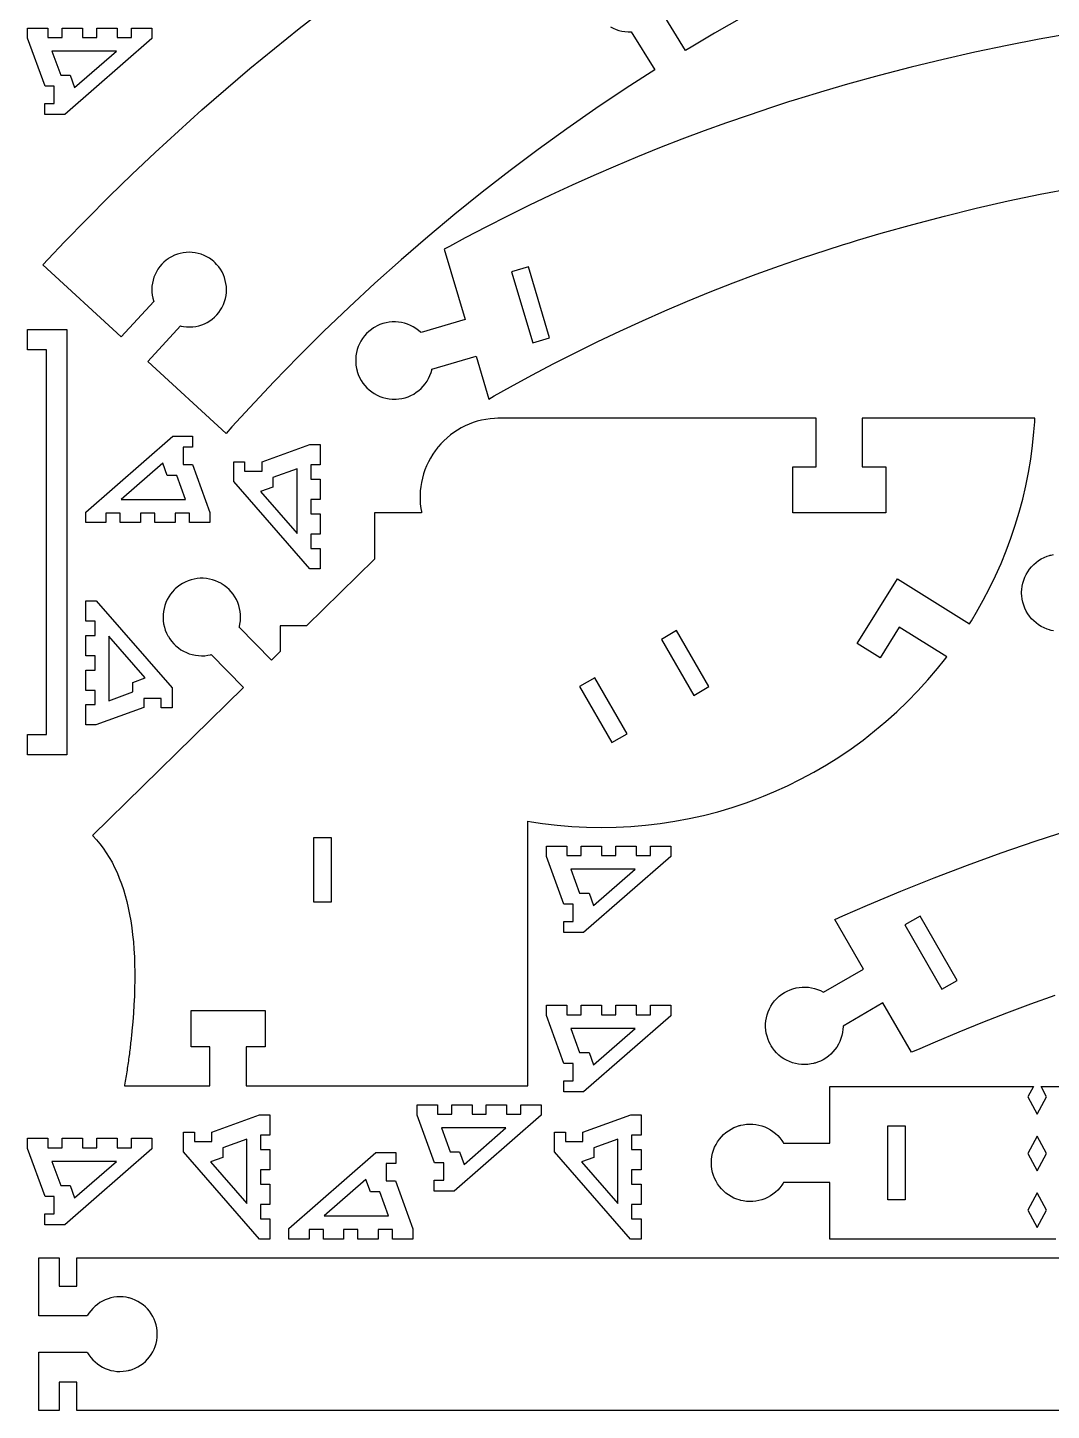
# Model space of a CAD drawing. Extents: x 0 to 398, y 0 to 295.
# Drawn here: x 0 to 108.5, y 0.3 to 146.8 of the extents above; entities that cross this region are included whole.
import ezdxf

# ---------------------------------------------------------------- set-up
doc = ezdxf.new("R2010")
doc.units = 0
doc.layers.get('0').update_dxf_attribs({"linetype": 'CONTINUOUS'})

msp = doc.modelspace()

# ---------------------------------------------------------------- linework, layer by layer
at = {"color": 0}
for points in [[(61.7654, 146.846), (62.0483, 146.696), (62.3435, 146.568), (62.6493, 146.464), (62.9646, 146.386), (63.2878, 146.333), (63.6178, 146.307), (63.8693, 146.304), (63.9531, 146.308), (66.4503, 142.289), (65.6604, 141.788), (63.3085, 140.26), (60.2042, 138.177), (57.1376, 136.042), (54.1099, 133.855), (51.1213, 131.617), (48.1726, 129.328), (45.2646, 126.988), (42.3976, 124.598), (39.5726, 122.159), (36.79, 119.671), (34.0506, 117.135), (31.3549, 114.552), (28.7036, 111.921), (26.0974, 109.244), (23.5368, 106.52), (21.6451, 104.449), (21.0226, 103.751), (12.7261, 111.379), (16.1906, 115.147), (16.2719, 115.128), (16.5196, 115.083), (16.8485, 115.047), (17.176, 115.038), (17.5003, 115.057), (17.8201, 115.102), (18.1339, 115.172), (18.44, 115.267), (18.7369, 115.387), (19.0233, 115.53), (19.2976, 115.696), (19.5583, 115.884), (19.8039, 116.094), (20.0328, 116.325), (20.2435, 116.576), (20.4346, 116.846), (20.565, 117.061), (20.6044, 117.135), (20.6437, 117.209), (20.7494, 117.437), (20.8669, 117.747), (20.9574, 118.061), (21.021, 118.38), (21.0581, 118.701), (21.0687, 119.022), (21.0533, 119.342), (21.0122, 119.66), (20.9457, 119.973), (20.8539, 120.28), (20.7374, 120.58), (20.596, 120.87), (20.4303, 121.15), (20.2406, 121.417), (20.0271, 121.67), (19.8517, 121.85), (19.79, 121.907), (19.7283, 121.963), (19.5339, 122.123), (19.264, 122.315), (18.9821, 122.481), (18.6896, 122.623), (18.3885, 122.739), (18.0801, 122.83), (17.7663, 122.896), (17.4486, 122.936), (17.1288, 122.95), (16.8083, 122.939), (16.489, 122.901), (16.1724, 122.837), (15.8603, 122.747), (15.5542, 122.631), (15.2557, 122.488), (15.0369, 122.363), (14.9667, 122.318), (14.8964, 122.273), (14.6929, 122.124), (14.4397, 121.911), (14.2075, 121.68), (13.9969, 121.433), (13.8085, 121.171), (13.6428, 120.895), (13.5003, 120.608), (13.3817, 120.31), (13.2875, 120.004), (13.2182, 119.691), (13.1743, 119.373), (13.1565, 119.05), (13.1652, 118.726), (13.201, 118.4), (13.2645, 118.075), (13.33, 117.832), (13.3563, 117.753), (9.89188, 113.984), (1.59576, 121.612), (2.1709, 122.228), (3.91319, 124.061), (6.26232, 126.476), (8.64264, 128.858), (11.0538, 131.205), (13.4954, 133.518), (15.9671, 135.796), (18.4685, 138.039), (20.9993, 140.247), (23.5587, 142.419), (26.1469, 144.557), (28.7632, 146.657), (31.4072, 148.722)], [(75.889, 147.936), (72.7915, 146.154), (70.4846, 144.785), (69.7207, 144.319), (67.2235, 148.34)], [(110.597, 146.144), (107.182, 145.531), (103.776, 144.865), (100.378, 144.147), (96.989, 143.376), (93.6101, 142.554), (90.2415, 141.679), (86.884, 140.753), (84.3728, 140.024), (83.5382, 139.772), (81.2339, 139.065), (80.6315, 138.877), (78.8292, 138.296), (76.4346, 137.497), (74.0508, 136.668), (71.6778, 135.81), (69.3161, 134.923), (66.9657, 134.007), (64.6271, 133.062), (62.3004, 132.088), (59.9858, 131.085), (57.6839, 130.054), (55.3946, 128.994), (53.1185, 127.906), (50.8556, 126.79), (48.6061, 125.646), (46.3706, 124.473), (44.7026, 123.576), (44.1492, 123.273), (46.361, 115.841), (46.361, 115.841), (41.6826, 114.449), (41.6201, 114.508), (41.4229, 114.677), (41.1485, 114.88), (40.8613, 115.058), (40.5626, 115.21), (40.2544, 115.337), (39.9385, 115.437), (39.6164, 115.512), (39.2896, 115.56), (38.96, 115.583), (38.6293, 115.578), (38.299, 115.547), (37.9711, 115.488), (37.6471, 115.403), (37.3285, 115.29), (37.0172, 115.15), (36.7888, 115.028), (36.715, 114.983), (36.6414, 114.938), (36.4278, 114.79), (36.1611, 114.577), (35.9157, 114.345), (35.6919, 114.095), (35.4906, 113.83), (35.3121, 113.55), (35.1572, 113.258), (35.0267, 112.955), (34.9208, 112.642), (34.8403, 112.321), (34.7858, 111.994), (34.7579, 111.662), (34.7574, 111.327), (34.7846, 110.99), (34.8401, 110.653), (34.9003, 110.401), (34.9249, 110.318), (34.9494, 110.235), (35.0372, 109.991), (35.1749, 109.679), (35.3362, 109.382), (35.52, 109.102), (35.7247, 108.839), (35.9493, 108.595), (36.1921, 108.37), (36.4518, 108.166), (36.7271, 107.983), (37.0165, 107.823), (37.3187, 107.687), (37.6325, 107.575), (37.9563, 107.488), (38.2888, 107.428), (38.6285, 107.396), (38.8878, 107.389), (38.9742, 107.391), (39.0604, 107.394), (39.319, 107.416), (39.6563, 107.469), (39.9844, 107.549), (40.3025, 107.655), (40.6089, 107.785), (40.9025, 107.94), (41.1819, 108.117), (41.4458, 108.315), (41.6929, 108.534), (41.9218, 108.773), (42.1312, 109.03), (42.3201, 109.305), (42.4868, 109.596), (42.6301, 109.902), (42.7487, 110.222), (42.8219, 110.471), (42.8415, 110.555), (47.5199, 111.947), (48.8713, 107.406), (49.4375, 107.731), (51.1453, 108.688), (53.4362, 109.938), (55.7436, 111.155), (58.0672, 112.34), (60.4065, 113.492), (62.7613, 114.611), (65.1311, 115.698), (67.5157, 116.751), (69.9147, 117.771), (72.3276, 118.758), (74.7544, 119.712), (77.1944, 120.631), (79.6476, 121.517), (82.1133, 122.369), (84.5915, 123.187), (86.4578, 123.779), (87.0817, 123.97), (87.9147, 124.226), (90.4224, 124.966), (93.7758, 125.905), (97.141, 126.789), (100.517, 127.616), (103.904, 128.387), (107.3, 129.101), (110.706, 129.759)], [(108.688, 82.8467), (108.434, 82.9006), (108.351, 82.9231), (108.268, 82.9456), (108.022, 83.0272), (107.707, 83.1567), (107.407, 83.3101), (107.123, 83.4862), (106.855, 83.6839), (106.606, 83.9014), (106.375, 84.1376), (106.165, 84.3914), (105.975, 84.661), (105.807, 84.9454), (105.663, 85.2432), (105.542, 85.5529), (105.447, 85.8735), (105.377, 86.2033), (105.334, 86.5414), (105.32, 86.7999), (105.32, 86.886), (105.32, 86.9722), (105.334, 87.2307), (105.377, 87.5686), (105.447, 87.8985), (105.542, 88.219), (105.663, 88.5287), (105.807, 88.8265), (105.975, 89.1108), (106.165, 89.3806), (106.375, 89.6342), (106.606, 89.8706), (106.855, 90.0881), (107.123, 90.2857), (107.407, 90.4618), (107.707, 90.6153), (108.022, 90.7447), (108.268, 90.8264), (108.351, 90.8489), (108.434, 90.8714), (108.688, 90.9253)], [(108.839, 44.2019), (106.276, 43.2828), (103.724, 42.3308), (101.186, 41.3461), (98.6596, 40.3289), (96.1465, 39.279), (94.2701, 38.4715), (93.6471, 38.1969), (90.6272, 43.424), (86.4001, 40.9819), (86.3996, 40.8958), (86.3837, 40.6374), (86.3392, 40.2997), (86.2678, 39.9703), (86.1703, 39.6503), (86.0478, 39.3413), (85.9013, 39.0443), (85.7319, 38.761), (85.5407, 38.4924), (85.3286, 38.24), (85.0967, 38.0051), (84.846, 37.789), (84.5774, 37.5931), (84.2919, 37.4185), (83.991, 37.2668), (83.6751, 37.1392), (83.429, 37.059), (83.3457, 37.0369), (83.2624, 37.015), (83.0089, 36.9626), (82.6713, 36.9172), (82.3346, 36.8999), (82.0003, 36.9103), (81.6699, 36.9475), (81.345, 37.0111), (81.0272, 37.1004), (80.7179, 37.2146), (80.4187, 37.3532), (80.1314, 37.5157), (79.8571, 37.7011), (79.5978, 37.909), (79.3546, 38.1386), (79.1293, 38.3894), (78.9235, 38.6608), (78.7818, 38.8775), (78.7386, 38.9521), (78.6956, 39.0268), (78.5786, 39.2578), (78.4464, 39.5717), (78.3415, 39.8921), (78.264, 40.2174), (78.2136, 40.546), (78.1899, 40.8763), (78.1928, 41.2064), (78.2221, 41.5347), (78.2775, 41.8597), (78.359, 42.1796), (78.4662, 42.4928), (78.5989, 42.7976), (78.7569, 43.0925), (78.9401, 43.3756), (79.1481, 43.6451), (79.3201, 43.8387), (79.3808, 43.8999), (79.4415, 43.961), (79.6339, 44.1343), (79.9022, 44.344), (80.184, 44.5292), (80.4776, 44.6892), (80.7817, 44.8239), (81.094, 44.9333), (81.4135, 45.0168), (81.7381, 45.0746), (82.0663, 45.1061), (82.3964, 45.1113), (82.7267, 45.0897), (83.0556, 45.0414), (83.3814, 44.9661), (83.7026, 44.8635), (84.0174, 44.7333), (84.2492, 44.6181), (84.3242, 44.5754), (88.5511, 47.0175), (85.5233, 52.2583), (86.39, 52.6482), (89.0032, 53.789), (92.5074, 55.2611), (96.035, 56.6744), (99.5856, 58.0287), (103.158, 59.3236), (106.752, 60.5588), (110.367, 61.734)], [(108.943, 18.419), (84.9807, 18.419), (84.9807, 24.419), (80.099, 24.419), (80.0554, 24.3447), (79.9124, 24.1289), (79.7049, 23.8587), (79.4782, 23.6092), (79.2338, 23.381), (78.9731, 23.1746), (78.6978, 22.9908), (78.4093, 22.8301), (78.1094, 22.6932), (77.7994, 22.5808), (77.4811, 22.4935), (77.1558, 22.4318), (76.8253, 22.3964), (76.491, 22.3881), (76.1543, 22.4072), (75.8171, 22.4547), (75.5637, 22.5086), (75.4807, 22.5311), (75.3975, 22.5536), (75.1518, 22.6353), (74.8368, 22.7647), (74.5365, 22.9182), (74.2522, 23.0943), (73.9849, 23.2919), (73.7354, 23.5094), (73.5049, 23.7458), (73.2942, 23.9994), (73.1046, 24.2692), (72.9368, 24.5535), (72.7922, 24.8513), (72.6715, 25.161), (72.576, 25.4815), (72.5064, 25.8114), (72.4639, 26.1494), (72.4496, 26.4079), (72.4496, 26.494), (72.4496, 26.5803), (72.4639, 26.8388), (72.5064, 27.1767), (72.576, 27.5065), (72.6715, 27.8271), (72.7922, 28.1369), (72.9368, 28.4346), (73.1046, 28.719), (73.2942, 28.9886), (73.5049, 29.2424), (73.7354, 29.4786), (73.9849, 29.6961), (74.2522, 29.8938), (74.5365, 30.0699), (74.8368, 30.2233), (75.1518, 30.3528), (75.3975, 30.4344), (75.4807, 30.4569), (75.5637, 30.4794), (75.8171, 30.5333), (76.1543, 30.5808), (76.491, 30.6), (76.8253, 30.5917), (77.1558, 30.5564), (77.4811, 30.4947), (77.7994, 30.4074), (78.1094, 30.2949), (78.4093, 30.1581), (78.6978, 29.9974), (78.9731, 29.8135), (79.2338, 29.6071), (79.4782, 29.3789), (79.7049, 29.1293), (79.9124, 28.8592), (80.0554, 28.6433), (80.099, 28.569), (84.9807, 28.569), (84.9807, 34.569), (106.565, 34.569), (105.973, 33.4743), (106.969, 31.6319), (107.965, 33.4743), (107.373, 34.569), (112.565, 34.569)], [(209.693, 0.26899), (5.19797, 0.26899), (5.19797, 3.26899), (3.34799, 3.26899), (3.34799, 0.26899), (1.19797, 0.26899), (1.19797, 6.419), (6.31679, 6.419), (6.35747, 6.34586), (6.49208, 6.13325), (6.68821, 5.86664), (6.90365, 5.6199), (7.13683, 5.39372), (7.38624, 5.18858), (7.65044, 5.00532), (7.92779, 4.84451), (8.21685, 4.70676), (8.51606, 4.59283), (8.82394, 4.50325), (9.13894, 4.43875), (9.45953, 4.39996), (9.78418, 4.38753), (10.1114, 4.40213), (10.4396, 4.44433), (10.6864, 4.49382), (10.7674, 4.51486), (10.8484, 4.53592), (11.0881, 4.61274), (11.3954, 4.73557), (11.6884, 4.88206), (11.9659, 5.05089), (12.2272, 5.24078), (12.4709, 5.45042), (12.6963, 5.67844), (12.9023, 5.92361), (13.0878, 6.18457), (13.2518, 6.46001), (13.3934, 6.74869), (13.5116, 7.04921), (13.6052, 7.36035), (13.6733, 7.68072), (13.715, 8.009), (13.7291, 8.26025), (13.7291, 8.34397), (13.7291, 8.42774), (13.715, 8.67899), (13.6733, 9.00732), (13.6052, 9.32769), (13.5116, 9.63878), (13.3934, 9.93935), (13.2518, 10.228), (13.0878, 10.5035), (12.9023, 10.7644), (12.6963, 11.0096), (12.4709, 11.2376), (12.2272, 11.4473), (11.9659, 11.6372), (11.6884, 11.806), (11.3954, 11.9525), (11.0881, 12.0753), (10.8484, 12.1521), (10.7674, 12.1731), (10.6864, 12.1942), (10.4396, 12.2437), (10.1114, 12.2859), (9.78418, 12.3005), (9.45953, 12.2881), (9.13894, 12.2493), (8.82394, 12.1848), (8.51606, 12.0952), (8.21685, 11.9812), (7.92779, 11.8435), (7.65044, 11.6827), (7.38624, 11.4995), (7.13683, 11.2943), (6.90365, 11.0681), (6.68821, 10.8214), (6.49208, 10.5548), (6.35753, 10.3422), (6.31679, 10.269), (1.19797, 10.269), (1.19797, 16.419), (1.19797, 16.419), (3.34799, 16.419), (3.34799, 13.419), (5.19797, 13.419), (5.19797, 16.419), (209.693, 16.419)]]:
    msp.add_lwpolyline(points, dxfattribs=at)
for points in [[(11, 146.708), (13.15, 146.708), (13.15, 145.599), (3.92296, 137.558), (1.81988, 137.558), (1.81988, 138.708), (2.81988, 138.708), (2.81988, 140.558), (1.84233, 140.558), (0, 145.621), (0, 146.708), (2.15001, 146.708), (2.15001, 145.708), (3.66667, 145.708), (3.66667, 146.708), (5.81668, 146.708), (5.81668, 145.708), (7.33333, 145.708), (7.33333, 146.708), (9.48335, 146.708), (9.48335, 145.708), (11, 145.708), (11, 146.708)], [(4.97721, 140.4), (9.40429, 144.258), (2.57081, 144.258), (3.49892, 141.708), (4.50119, 141.708), (4.97721, 140.4)], [(53.5194, 113.348), (55.2926, 113.876), (53.0535, 121.4), (51.2803, 120.872), (53.5194, 113.348)], [(4.15001, 69.7125), (0, 69.7125), (0, 71.8625), (2, 71.8625), (2, 112.608), (0, 112.608), (0, 114.757), (2, 114.757), (2, 114.758), (2, 114.757), (2, 114.758), (4.15001, 114.758), (4.15001, 69.7125)], [(10.2649, 34.6383), (19.3172, 34.6383), (19.3172, 38.7883), (17.3172, 38.7883), (17.3172, 42.6383), (25.1672, 42.6383), (25.1672, 38.7883), (23.1672, 38.7883), (23.1672, 34.6383), (52.9828, 34.6383), (52.9828, 62.6961), (53.3706, 62.6288), (54.5383, 62.4532), (56.0979, 62.264), (57.6604, 62.1285), (59.2244, 62.0464), (60.7885, 62.0178), (62.3514, 62.0422), (63.9115, 62.1199), (65.4678, 62.2503), (67.0186, 62.4335), (68.5628, 62.6694), (70.099, 62.9581), (71.6257, 63.2989), (73.1417, 63.6919), (74.6456, 64.1372), (76.1358, 64.6343), (77.245, 65.0399), (77.6114, 65.1833), (77.9778, 65.3269), (79.0672, 65.7825), (80.4988, 66.4299), (81.905, 67.1246), (83.2846, 67.8657), (84.6367, 68.6525), (85.9601, 69.484), (87.2538, 70.3597), (88.5165, 71.2785), (89.7474, 72.2397), (90.9451, 73.2425), (92.1088, 74.286), (93.2372, 75.3693), (94.3294, 76.4917), (95.3842, 77.6525), (96.4004, 78.8506), (97.1383, 79.7726), (97.3772, 80.0853), (92.3326, 83.2318), (90.319, 80.0035), (87.9008, 81.5118), (92.1676, 88.3525), (99.8039, 83.5894), (99.9961, 83.8965), (100.554, 84.8301), (101.262, 86.0915), (101.93, 87.3726), (102.557, 88.6726), (103.142, 89.9903), (103.685, 91.3247), (104.185, 92.6749), (104.643, 94.0397), (105.058, 95.4182), (105.43, 96.8093), (105.758, 98.2121), (106.042, 99.6254), (106.282, 101.048), (106.477, 102.48), (106.628, 103.919), (106.712, 105.003), (106.733, 105.365), (88.4139, 105.365), (88.4139, 100.215), (90.9139, 100.215), (90.9139, 95.3649), (81.0639, 95.3649), (81.0639, 100.215), (83.5639, 100.215), (83.5639, 105.365), (49.935, 105.365), (49.8179, 105.365), (49.4671, 105.352), (49.0032, 105.313), (48.5444, 105.248), (48.0915, 105.159), (47.6456, 105.045), (47.2074, 104.907), (46.7782, 104.746), (46.3586, 104.561), (45.9499, 104.354), (45.5529, 104.124), (45.1686, 103.873), (44.7978, 103.6), (44.4417, 103.306), (44.101, 102.992), (43.7768, 102.658), (43.5442, 102.395), (43.47, 102.305), (43.3958, 102.214), (43.1835, 101.935), (42.9196, 101.551), (42.6785, 101.155), (42.4606, 100.748), (42.2658, 100.331), (42.0947, 99.9051), (41.9475, 99.4708), (41.8244, 99.0293), (41.7257, 98.5818), (41.6517, 98.1292), (41.6024, 97.6725), (41.5783, 97.2129), (41.5796, 96.7512), (41.6065, 96.2888), (41.6594, 95.8263), (41.7154, 95.4796), (41.7385, 95.3649), (36.7554, 95.3649), (36.7554, 90.4306), (29.5496, 83.3822), (26.7554, 83.3822), (26.7554, 80.649), (25.8274, 79.7413), (22.4138, 83.2311), (22.4365, 83.3142), (22.4907, 83.5674), (22.5388, 83.9046), (22.5586, 84.2411), (22.5508, 84.5756), (22.5161, 84.9061), (22.455, 85.2315), (22.3682, 85.55), (22.2564, 85.8601), (22.12, 86.1603), (21.9599, 86.4489), (21.7765, 86.7246), (21.5706, 86.9856), (21.3428, 87.2306), (21.0936, 87.4576), (20.8239, 87.6656), (20.6083, 87.809), (20.534, 87.8526), (20.4599, 87.8964), (20.2297, 88.015), (19.9168, 88.1496), (19.5972, 88.2569), (19.2724, 88.3369), (18.9442, 88.39), (18.6142, 88.4161), (18.284, 88.4158), (17.9556, 88.389), (17.6301, 88.3361), (17.3096, 88.2571), (16.9956, 88.1522), (16.6897, 88.0218), (16.3937, 87.8661), (16.1093, 87.6851), (15.8379, 87.4792), (15.6431, 87.3088), (15.5815, 87.2485), (15.5199, 87.1882), (15.3451, 86.9972), (15.1333, 86.7304), (14.9461, 86.4501), (14.7839, 86.1576), (14.6468, 85.8547), (14.535, 85.5432), (14.449, 85.2244), (14.3889, 84.9003), (14.3547, 84.5724), (14.3471, 84.2424), (14.3661, 83.9118), (14.4118, 83.5825), (14.4846, 83.2561), (14.5849, 82.9342), (14.7125, 82.6185), (14.8261, 82.3857), (14.8681, 82.3106), (14.9101, 82.2353), (15.0488, 82.0167), (15.2507, 81.7424), (15.4722, 81.4883), (15.7121, 81.2551), (15.9685, 81.0435), (16.24, 80.854), (16.525, 80.6875), (16.8221, 80.5446), (17.1297, 80.426), (17.4463, 80.3321), (17.7701, 80.2639), (18.1, 80.2218), (18.434, 80.2067), (18.771, 80.219), (19.1092, 80.2597), (19.3635, 80.3083), (19.4471, 80.3292), (22.8606, 76.8393), (6.85667, 61.185), (6.86361, 61.1778), (6.86529, 61.1761), (6.87571, 61.1653), (6.87739, 61.1635), (6.87913, 61.1618), (6.88954, 61.1511), (6.89122, 61.1493), (6.90164, 61.1385), (6.90332, 61.1367), (6.90506, 61.135), (6.90853, 61.1314), (7.29254, 60.7146), (7.65799, 60.2772), (8.0051, 59.8196), (8.33404, 59.3419), (8.64497, 58.8443), (8.93799, 58.3271), (9.21337, 57.7901), (9.47125, 57.234), (9.71175, 56.6587), (9.93506, 56.0644), (10.1414, 55.4514), (10.3309, 54.8199), (10.5036, 54.1699), (10.6599, 53.5015), (10.7999, 52.8154), (10.9237, 52.1113), (11.0314, 51.3896), (11.1233, 50.6504), (11.1996, 49.894), (11.2604, 49.1206), (11.3058, 48.3301), (11.336, 47.5231), (11.3512, 46.6994), (11.3517, 45.8594), (11.3374, 45.0033), (11.3087, 44.1314), (11.2656, 43.2436), (11.2083, 42.3403), (11.1371, 41.4215), (11.052, 40.4875), (11.0339, 40.3038), (11.0151, 40.1194), (10.9959, 39.9346), (10.9762, 39.749), (10.9559, 39.5631), (10.9351, 39.3764), (10.9138, 39.1892), (10.8919, 39.0014), (10.8696, 38.8131), (10.8467, 38.6242), (10.8232, 38.4346), (10.7993, 38.2446), (10.7748, 38.0539), (10.7499, 37.8626), (10.7244, 37.6708), (10.6983, 37.4785), (10.6718, 37.2856), (10.6448, 37.0921), (10.6172, 36.8981), (10.589, 36.7033), (10.5604, 36.5082), (10.5313, 36.3124), (10.5016, 36.1161), (10.4715, 35.9192), (10.4408, 35.7217), (10.4095, 35.5236), (10.3778, 35.325), (10.3455, 35.1258), (10.3128, 34.9261), (10.2795, 34.7257), (10.278, 34.7169), (10.2775, 34.714), (10.2765, 34.7082), (10.276, 34.7054), (10.2751, 34.6994), (10.2746, 34.6967), (10.2741, 34.6937), (10.2737, 34.6907), (10.2732, 34.6879), (10.2722, 34.6821), (10.2717, 34.6792), (10.2707, 34.6733), (10.2702, 34.6704), (10.2693, 34.6646), (10.2688, 34.6617), (10.2678, 34.6558), (10.2673, 34.6529), (10.2658, 34.6442), (10.2653, 34.6412), (10.2649, 34.6383)], [(8.30003, 94.3125), (6.15001, 94.3125), (6.15001, 95.4215), (15.3771, 103.462), (17.4801, 103.462), (17.4801, 102.313), (16.4801, 102.313), (16.4801, 100.462), (17.4576, 100.462), (19.3, 95.4007), (19.3, 94.3125), (17.15, 94.3125), (17.15, 95.3125), (15.6333, 95.3125), (15.6333, 94.3125), (13.4833, 94.3125), (13.4833, 95.3125), (11.9667, 95.3125), (11.9667, 94.3125), (9.81668, 94.3125), (9.81668, 95.3125), (8.30003, 95.3125), (8.30003, 94.3125)], [(30.9935, 91.5826), (30.9935, 89.4326), (29.8843, 89.4326), (21.8435, 98.6597), (21.8435, 100.763), (22.9935, 100.763), (22.9935, 99.7628), (24.8435, 99.7628), (24.8435, 100.74), (29.9053, 102.583), (30.9935, 102.583), (30.9935, 100.433), (29.9935, 100.433), (29.9935, 98.916), (30.9935, 98.916), (30.9935, 96.766), (29.9935, 96.766), (29.9935, 95.2493), (30.9935, 95.2493), (30.9935, 93.0993), (29.9935, 93.0993), (29.9935, 91.5826), (30.9935, 91.5826)], [(14.3228, 100.62), (9.89572, 96.7624), (16.7292, 96.7624), (15.8011, 99.3125), (14.7989, 99.3125), (14.3228, 100.62)], [(24.6856, 97.6054), (28.5435, 93.1783), (28.5435, 100.012), (25.9935, 99.0837), (25.9935, 98.0815), (24.6856, 97.6054)], [(6.15001, 83.8785), (6.15001, 86.0285), (7.25911, 86.0285), (15.3, 76.8014), (15.3, 74.6982), (14.15, 74.6982), (14.15, 75.6982), (12.3, 75.6982), (12.3, 74.7207), (7.23822, 72.8785), (6.15001, 72.8785), (6.15001, 75.0283), (7.15001, 75.0283), (7.15001, 76.5451), (6.15001, 76.5451), (6.15001, 78.6951), (7.15001, 78.6951), (7.15001, 80.2118), (6.15001, 80.2118), (6.15001, 82.3618), (7.15001, 82.3618), (7.15001, 83.8785), (6.15001, 83.8785)], [(12.458, 77.8557), (8.60004, 82.2826), (8.60004, 75.4492), (11.15, 76.3774), (11.15, 77.3796), (12.458, 77.8557)], [(72.1761, 76.9421), (68.7494, 82.8733), (67.1476, 81.9479), (70.5743, 76.0167), (72.1761, 76.9421)], [(61.9154, 71.0142), (63.5174, 71.9396), (60.0907, 77.8708), (58.4887, 76.9454), (61.9154, 71.0142)], [(30.3112, 60.9628), (32.1614, 60.9628), (32.1614, 54.1129), (30.3112, 54.1129), (30.3112, 60.9628)], [(65.9829, 60.0453), (68.1329, 60.0453), (68.1329, 58.9361), (58.9057, 50.8953), (56.8026, 50.8953), (56.8026, 52.0453), (57.8026, 52.0453), (57.8026, 53.8953), (56.8251, 53.8953), (54.9828, 58.9571), (54.9828, 60.0453), (57.1328, 60.0453), (57.1328, 59.0453), (58.6494, 59.0453), (58.6494, 60.0453), (60.7994, 60.0453), (60.7994, 59.0453), (62.3163, 59.0453), (62.3163, 60.0453), (64.4661, 60.0453), (64.4661, 59.0453), (65.9829, 59.0453), (65.9829, 60.0453)], [(59.96, 53.7374), (64.3871, 57.5953), (57.5536, 57.5953), (58.4817, 55.0453), (59.484, 55.0453), (59.96, 53.7374)], [(92.9508, 51.6958), (96.8778, 44.8987), (98.4797, 45.8242), (94.5528, 52.6213), (92.9508, 51.6958)], [(65.9829, 43.1788), (68.1329, 43.1788), (68.1329, 42.0696), (58.9057, 34.0288), (56.8026, 34.0288), (56.8026, 35.1788), (57.8026, 35.1788), (57.8026, 37.0288), (56.8251, 37.0288), (54.9828, 42.0906), (54.9828, 43.1788), (57.1328, 43.1788), (57.1328, 42.1788), (58.6494, 42.1788), (58.6494, 43.1788), (60.7994, 43.1788), (60.7994, 42.1788), (62.3163, 42.1788), (62.3163, 43.1788), (64.4661, 43.1788), (64.4661, 42.1788), (65.9829, 42.1788), (65.9829, 43.1788)], [(59.96, 36.8708), (64.3871, 40.7287), (57.5536, 40.7287), (58.4817, 38.1788), (59.484, 38.1788), (59.96, 36.8708)], [(52.2676, 32.6383), (54.4176, 32.6383), (54.4176, 31.5293), (45.1906, 23.4883), (43.0875, 23.4883), (43.0875, 24.6383), (44.0875, 24.6383), (44.0875, 26.4883), (43.11, 26.4883), (41.2676, 31.5501), (41.2676, 32.6383), (43.4176, 32.6383), (43.4176, 31.6383), (44.9343, 31.6383), (44.9343, 32.6383), (47.0843, 32.6383), (47.0843, 31.6383), (48.601, 31.6383), (48.601, 32.6383), (50.751, 32.6383), (50.751, 31.6383), (52.2676, 31.6383), (52.2676, 32.6383)], [(25.6649, 20.569), (25.6649, 18.419), (24.5557, 18.419), (16.5149, 27.6461), (16.5149, 29.7492), (17.6649, 29.7492), (17.6649, 28.7492), (19.5149, 28.7492), (19.5149, 29.7267), (24.5767, 31.569), (25.6649, 31.569), (25.6649, 29.419), (24.6649, 29.419), (24.6649, 27.9024), (25.6649, 27.9024), (25.6649, 25.7524), (24.6649, 25.7524), (24.6649, 24.2357), (25.6649, 24.2357), (25.6649, 22.0857), (24.6649, 22.0857), (24.6649, 20.569), (25.6649, 20.569)], [(64.9908, 20.569), (64.9908, 18.419), (63.8817, 18.419), (55.8408, 27.6461), (55.8408, 29.7492), (56.9908, 29.7492), (56.9908, 28.7492), (58.8408, 28.7492), (58.8408, 29.7267), (63.9025, 31.569), (64.9908, 31.569), (64.9908, 29.419), (63.9908, 29.419), (63.9908, 27.9024), (64.9908, 27.9024), (64.9908, 25.7524), (63.9908, 25.7524), (63.9908, 24.2357), (64.9908, 24.2357), (64.9908, 22.0857), (63.9908, 22.0857), (63.9908, 20.569), (64.9908, 20.569)], [(46.2449, 26.3304), (50.6719, 30.1883), (43.8385, 30.1883), (44.7665, 27.6383), (45.7688, 27.6383), (46.2449, 26.3304)], [(91.1307, 30.419), (92.9807, 30.419), (92.9807, 22.569), (91.1307, 22.569), (91.1307, 30.419)], [(106.969, 25.6319), (107.965, 27.4743), (106.969, 29.3165), (105.973, 27.4743), (106.969, 25.6319)], [(11, 29.0875), (13.15, 29.0875), (13.15, 27.9783), (3.92296, 19.9375), (1.81988, 19.9375), (1.81988, 21.0875), (2.81988, 21.0875), (2.81988, 22.9375), (1.84233, 22.9375), (0, 27.9993), (0, 29.0875), (2.15001, 29.0875), (2.15001, 28.0875), (3.66667, 28.0875), (3.66667, 29.0875), (5.81668, 29.0875), (5.81668, 28.0875), (7.33333, 28.0875), (7.33333, 29.0875), (9.48335, 29.0875), (9.48335, 28.0875), (11, 28.0875), (11, 29.0875)], [(19.3569, 26.5918), (23.2149, 22.1647), (23.2149, 28.9982), (20.6649, 28.0701), (20.6649, 27.0679), (19.3569, 26.5918)], [(58.6828, 26.5918), (62.5408, 22.1647), (62.5408, 28.9982), (59.9908, 28.0701), (59.9908, 27.0679), (58.6828, 26.5918)], [(4.97721, 22.7796), (9.40429, 26.6375), (2.57081, 26.6375), (3.49892, 24.0875), (4.50119, 24.0875), (4.97721, 22.7796)], [(29.8149, 18.419), (27.6649, 18.419), (27.6649, 19.5281), (36.8919, 27.569), (38.995, 27.569), (38.995, 26.419), (37.995, 26.419), (37.995, 24.569), (38.9725, 24.569), (40.8149, 19.5072), (40.8149, 18.419), (38.6649, 18.419), (38.6649, 19.419), (37.1482, 19.419), (37.1482, 18.419), (34.9982, 18.419), (34.9982, 19.419), (33.4815, 19.419), (33.4815, 18.419), (31.3315, 18.419), (31.3315, 19.419), (29.8149, 19.419), (29.8149, 18.419)], [(35.8376, 24.7269), (31.4106, 20.869), (38.244, 20.869), (37.316, 23.419), (36.3138, 23.419), (35.8376, 24.7269)], [(105.973, 21.4743), (106.969, 19.6319), (107.965, 21.4743), (106.969, 23.3165), (105.973, 21.4743)]]:
    msp.add_lwpolyline(points, close=True, dxfattribs=at)

doc.saveas('drawing.dxf')
